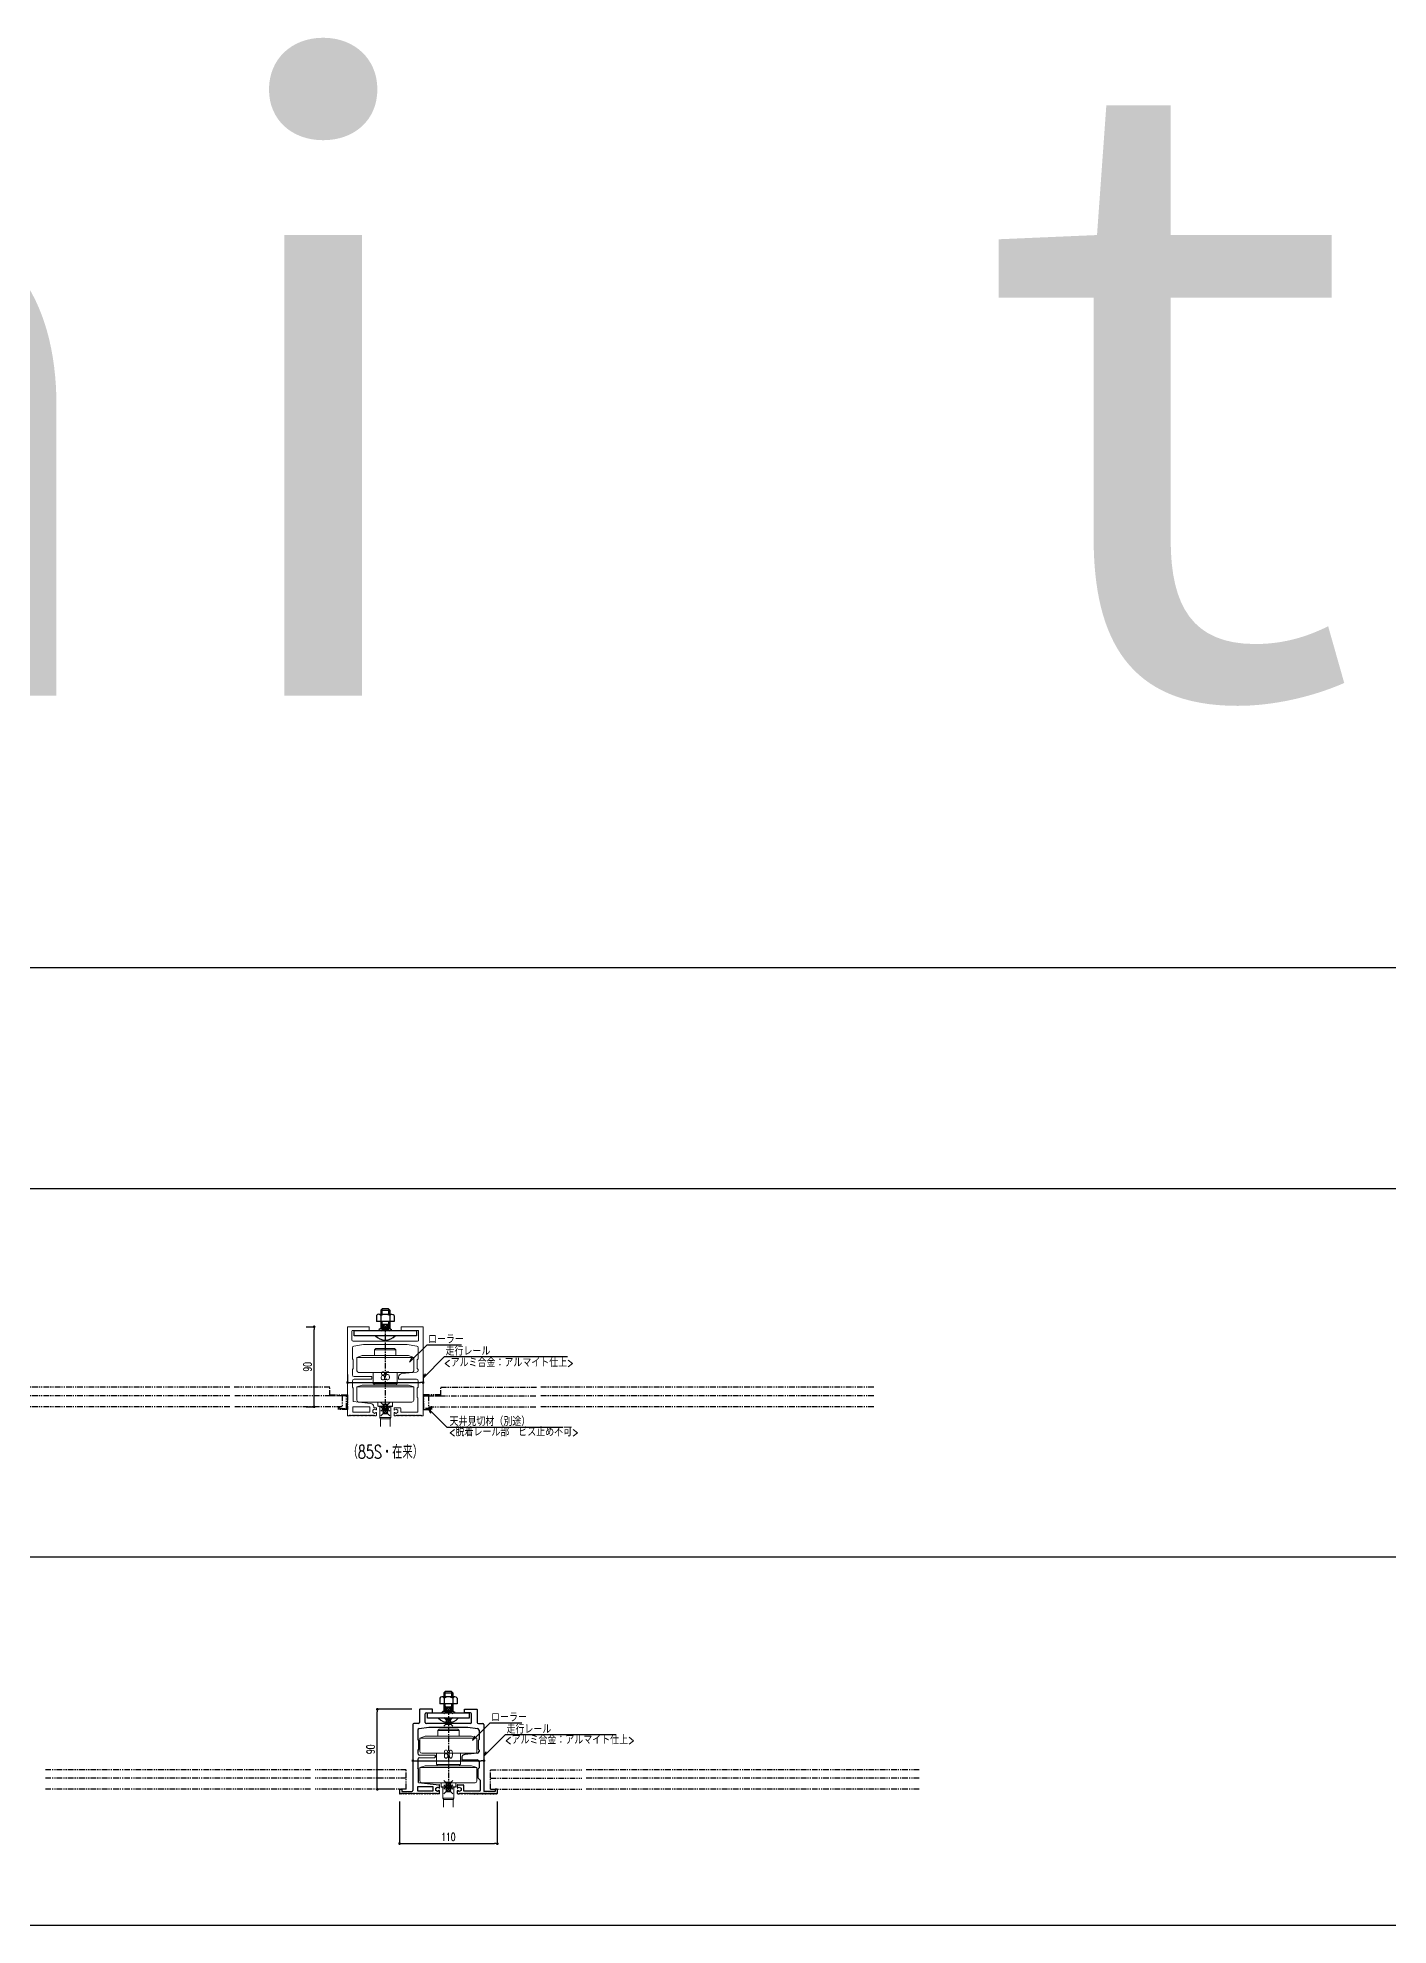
# Model space of a CAD drawing. Extents: x -275225 to 47266, y -41063 to 95295.
# Drawn here: x -214363 to -212843, y -11932 to -9809 of the extents above; entities that cross this region are included whole.
import ezdxf
from ezdxf.enums import TextEntityAlignment as Align

# ---------------------------------------------------------------- set-up
doc = ezdxf.new("R2010")
doc.units = 0
doc.header["$LTSCALE"] = 0.2
doc.header["$PDMODE"] = 99
doc.header["$PDSIZE"] = 5
doc.linetypes.add('CENTER', pattern=[50.8, 31.75, -6.35, 6.35, -6.35])
doc.linetypes.add('PHANTOM', pattern=[63.5, 31.75, -6.35, 6.35, -6.35, 6.35, -6.35])
for name, color, linetype in [('_P18_製品寸法', 9, 'Continuous'), ('_別途', 6, 'PHANTOM'), ('_図面枠', 7, 'Continuous'), ('_基準', 1, 'CENTER'), ('_文字', 3, 'Continuous'), ('_製品', 4, 'Continuous'), ('_製品寸法', 9, 'Continuous')]:
    doc.layers.add(name, color=color, linetype=linetype)
doc.layers.add('_ポイント', color=1, linetype='Continuous', plot=False)
doc.styles.add('OKAMURA', font='SIMPLEX.shx', dxfattribs={"width": 0.7, "bigfont": 'BIGFONT.shx'})
doc.styles.add('OKAMURA-G', font='MS Gothic.ttf')
doc.dimstyles.new('OKAMURA-003', dxfattribs={"dimscale": 3, "dimtxt": 3, "dimasz": 1, "dimexe": 0, "dimexo": 3, "dimgap": 1, "dimtad": 1, "dimdec": 3, "dimdsep": 46, "dimtxsty": 'OKAMURA', "dimblk1": 'DOT', "dimblk2": 'DOT', "dimsah": 1, "dimcen": 0, "dimclrd": 9, "dimclre": 9, "dimclrt": 3, "dimadec": 0, "dimazin": 0, "dimtfac": 1, "dimtdec": 3, "dimtix": 1, "dimtmove": 2, "dimatfit": 3, "dimldrblk": 'NONE', "dimfxl": 0, "dimtolj": 1, "dimarcsym": 0})

# ---------------------------------------------------------------- blocks, each defined once
blk = doc.blocks.new('_DOT')
at = {"color": 0, "linetype": 'ByBlock'}
blk.add_line((-0.5, 0), (-1, 0), dxfattribs=at)
at = {"color": 0, "linetype": 'ByBlock', "const_width": 0.5}
blk.add_lwpolyline([(-0.25, 0, 1), (0.25, 0, 1)], format="xyb", close=True, dxfattribs=at)
blk = doc.blocks.new('*D1019')
at = {"layer": '_製品寸法', "color": 9, "lineweight": -2, "transparency": 16777216}
for p, q in [((-42.5, 36.2), (-42.5, 27.2)), ((-39.5, 27.2), (39.5, 27.2)), ((42.5, 36.2), (42.5, 27.2))]:
    blk.add_line(p, q, dxfattribs=at)
at = {"layer": 'Defpoints', "color": 0, "transparency": 16777216}
for p in [(-42.5, 27.2), (42.5, 27.2), (42.5, 27.2)]:
    blk.add_point(p, dxfattribs=at)
at = {"layer": '_製品寸法', "color": 9, "lineweight": -2, "transparency": 16777216, "xscale": 3, "yscale": 3, "zscale": 3, "rotation": 180}
blk.add_blockref('_DOT', (-42.5, 27.2), dxfattribs=at)
at = {"layer": '_製品寸法', "color": 9, "lineweight": -2, "transparency": 16777216, "xscale": 3, "yscale": 3, "zscale": 3}
blk.add_blockref('_DOT', (42.5, 27.2), dxfattribs=at)
at = {"layer": '_製品寸法', "color": 3, "transparency": 16777216, "insert": (0, 34.7), "char_height": 9, "attachment_point": 5, "style": 'OKAMURA'}
blk.add_mtext('\\A1;85', dxfattribs=at)
blk = doc.blocks.new('_None')
blk = doc.blocks.new('A$C3DEF2106')
at = {"layer": '_ポイント'}
for p in [(42.5, 100), (42.5, 10)]:
    blk.add_point(p, dxfattribs=at)
at = {"layer": '_製品', "lineweight": 15}
for p, q in [((0, 99.8), (0, 0.2)), ((24.5, 100), (0.2, 100)), ((5, 85.2), (5, 94.8)), ((6.2, 96), (24.5, 96)), ((24.5, 96), (24.5, 100)), ((60.5, 100), (84.8, 100)), ((60.5, 96), (60.5, 100)), ((78.8, 96), (60.5, 96)), ((80, 85.2), (80, 94.8)), ((85, 99.8), (85, 0.2)), ((5.5, 76.4), (5.5, 64)), ((5.5, 64), (6.5, 63)), ((42.2, 84), (6.2, 84)), ((7.2, 78.3), (18, 80)), ((18, 80), (67, 80)), ((42.5, 83.7), (42.2, 84)), ((42.8, 84), (42.5, 83.7)), ((78.8, 84), (42.8, 84)), ((67, 80), (77.8, 78.3)), ((79.5, 64), (78.5, 63)), ((79.5, 76.4), (79.5, 64)), ((6.5, 53), (5.5, 52)), ((5.5, 52), (5.5, 46)), ((6.5, 63), (6.5, 53)), ((27, 44), (7.5, 44)), ((27.5, 41.5), (27.5, 43.5)), ((57.5, 43.3), (57.5, 41.5)), ((77.7, 49), (61.1, 47.3)), ((78.5, 63), (78.5, 53)), ((78.5, 53), (79.5, 52)), ((79.5, 52), (79.5, 51)), ((5.5, 32), (5.5, 39)), ((6.5, 31), (5.5, 32)), ((6.5, 15.9), (6.5, 31)), ((7.5, 41), (27, 41)), ((58, 41), (77.5, 41)), ((78.5, 31), (79.5, 32)), ((78.5, 20.5), (78.5, 31)), ((79.5, 39), (79.5, 32)), ((0.2, 0), (1.5, 0)), ((2, 0.5), (1.7, 0.1)), ((2.3, 0.1), (2, 0.5)), ((3, 0.5), (2.7, 0.1)), ((3.3, 0.1), (3, 0.5)), ((4, 0.5), (3.7, 0.1)), ((4.3, 0.1), (4, 0.5)), ((5, 0.5), (4.7, 0.1)), ((5.3, 0.1), (5, 0.5)), ((6, 0.5), (5.7, 0.1)), ((6, 10), (25, 10)), ((6, 4), (6, 10)), ((6, 4), (25, 4)), ((6.3, 0.1), (6, 0.5)), ((6.5, 15.9), (25.9, 13.9)), ((7, 0.5), (6.7, 0.1)), ((7.3, 0.1), (7, 0.5)), ((8, 0.5), (7.7, 0.1)), ((8.3, 0.1), (8, 0.5)), ((9, 0.5), (8.7, 0.1)), ((9.3, 0.1), (9, 0.5)), ((10, 0.5), (9.7, 0.1)), ((10.3, 0.1), (10, 0.5)), ((11, 0.5), (10.7, 0.1)), ((11.3, 0.1), (11, 0.5)), ((12, 0.5), (11.7, 0.1)), ((12.3, 0.1), (12, 0.5)), ((13, 0.5), (12.7, 0.1)), ((13.3, 0.1), (13, 0.5)), ((14, 0.5), (13.7, 0.1)), ((14.3, 0.1), (14, 0.5)), ((15, 0.5), (14.7, 0.1)), ((15.3, 0.1), (15, 0.5)), ((16, 0.5), (15.7, 0.1)), ((16.3, 0.1), (16, 0.5)), ((17, 0.5), (16.7, 0.1)), ((17.3, 0.1), (17, 0.5)), ((18, 0.5), (17.7, 0.1)), ((18.3, 0.1), (18, 0.5)), ((19, 0.5), (18.7, 0.1)), ((19.3, 0.1), (19, 0.5)), ((20, 0.5), (19.7, 0.1)), ((20.3, 0.1), (20, 0.5)), ((21, 0.5), (20.7, 0.1)), ((21.3, 0.1), (21, 0.5)), ((22, 0.5), (21.7, 0.1)), ((22.3, 0.1), (22, 0.5)), ((23, 0.5), (22.7, 0.1)), ((23.3, 0.1), (23, 0.5)), ((24, 0.5), (23.7, 0.1)), ((24.3, 0.1), (24, 0.5)), ((25, 0.5), (24.7, 0.1)), ((25, 4), (25, 10)), ((25.3, 0.1), (25, 0.5)), ((26, 0.5), (25.7, 0.1)), ((26.3, 0.1), (26, 0.5)), ((27, 0.5), (26.7, 0.1)), ((27.3, 0.1), (27, 0.5)), ((28, 0.5), (27.7, 0.1)), ((28.3, 0.1), (28, 0.5)), ((28.3, 6.2), (30.4, 7.4)), ((28.3, 3.8), (28.3, 6.2)), ((30.4, 2.6), (28.3, 3.8)), ((29, 0.5), (28.7, 0.1)), ((29.3, 0.1), (29, 0.5)), ((29.5, 9.5), (29.5, 9.9)), ((30, 0.5), (29.7, 0.1)), ((32, 9), (30, 9)), ((30.3, 0.1), (30, 0.5)), ((30.4, 7.4), (32, 6.5)), ((32, 3.5), (30.4, 2.6)), ((32, 0), (30.5, 0)), ((32.5, 6.7), (32.5, 8.5)), ((32.5, 0.5), (32.5, 3.3)), ((52.5, 8.5), (52.5, 6.7)), ((52.5, 3.3), (52.5, 0.5)), ((52.9, 6.5), (54.6, 7.4)), ((54.6, 2.6), (52.9, 3.5)), ((53, 9), (59, 9)), ((53, 0), (54.5, 0)), ((54.6, 7.4), (56.7, 6.2)), ((56.7, 3.8), (54.6, 2.6)), ((54.7, 0.1), (55, 0.5)), ((55, 0.5), (55.3, 0.1)), ((55.7, 0.1), (56, 0.5)), ((56, 0.5), (56.3, 0.1)), ((56.7, 6.2), (56.7, 3.8)), ((56.7, 0.1), (57, 0.5)), ((57, 0.5), (57.3, 0.1)), ((57.7, 0.1), (58, 0.5)), ((58, 0.5), (58.3, 0.1)), ((58.7, 0.1), (59, 0.5)), ((59, 0.5), (59.3, 0.1)), ((59.7, 0.1), (60, 0.5)), ((60, 4), (60, 8)), ((79, 4), (60, 4)), ((60, 0.5), (60.3, 0.1)), ((60.7, 0.1), (61, 0.5)), ((61, 0.5), (61.3, 0.1)), ((61.7, 0.1), (62, 0.5)), ((62, 0.5), (62.3, 0.1)), ((62.7, 0.1), (63, 0.5)), ((63, 0.5), (63.3, 0.1)), ((63.7, 0.1), (64, 0.5)), ((64, 0.5), (64.3, 0.1)), ((64.7, 0.1), (65, 0.5)), ((65, 0.5), (65.3, 0.1)), ((65.7, 0.1), (66, 0.5)), ((66, 0.5), (66.3, 0.1)), ((66.7, 0.1), (67, 0.5)), ((67, 0.5), (67.3, 0.1)), ((67.7, 0.1), (68, 0.5)), ((68, 0.5), (68.3, 0.1)), ((68.7, 0.1), (69, 0.5)), ((69, 0.5), (69.3, 0.1)), ((69.7, 0.1), (70, 0.5)), ((70, 0.5), (70.3, 0.1)), ((70.7, 0.1), (71, 0.5)), ((71, 0.5), (71.3, 0.1)), ((71.7, 0.1), (72, 0.5)), ((72, 0.5), (72.3, 0.1)), ((72.7, 0.1), (73, 0.5)), ((73, 0.5), (73.3, 0.1)), ((73.7, 0.1), (74, 0.5)), ((74, 0.5), (74.3, 0.1)), ((74.7, 0.1), (75, 0.5)), ((75, 0.5), (75.3, 0.1)), ((75.7, 0.1), (76, 0.5)), ((76, 0.5), (76.3, 0.1)), ((76.7, 0.1), (77, 0.5)), ((77, 0.5), (77.3, 0.1)), ((77.7, 0.1), (78, 0.5)), ((78, 0.5), (78.3, 0.1)), ((79, 20), (78.5, 20.5)), ((78.7, 0.1), (79, 0.5)), ((79, 4), (79, 20)), ((79, 0.5), (79.3, 0.1)), ((79.7, 0.1), (80, 0.5)), ((80, 0.5), (80.3, 0.1)), ((80.7, 0.1), (81, 0.5)), ((81, 0.5), (81.3, 0.1)), ((81.7, 0.1), (82, 0.5)), ((82, 0.5), (82.3, 0.1)), ((82.7, 0.1), (83, 0.5)), ((83, 0.5), (83.3, 0.1)), ((84.8, 0), (83.5, 0))]:
    blk.add_line(p, q, dxfattribs=at)
for centre, radius, start, end in [((0.2, 99.8), 0.2, 90, 180), ((6.2, 94.8), 1.2, 90, 180), ((6.2, 85.2), 1.2, 180, 270), ((78.8, 94.8), 1.2, 0, 90), ((78.8, 85.2), 1.2, 270, 0), ((84.8, 99.8), 0.2, 0, 90), ((7.5, 76.4), 2, 98.8, 180), ((77.5, 76.4), 2, 0, 81.2), ((7.5, 46), 2, 180, 270), ((27, 43.5), 0.5, 0, 90), ((61.5, 43.3), 4, 96, 180), ((77.5, 51), 2, 276, 0), ((7.5, 39), 2, 90, 180), ((27, 41.5), 0.5, 270, 0), ((58, 41.5), 0.5, 180, 270), ((77.5, 39), 2, 0, 90), ((0.2, 0.2), 0.2, 180, 270), ((1.5, 0.2), 0.2, 270, 321.0233), ((2.5, 0.2), 0.2, 218.9767, 321.0233), ((3.5, 0.2), 0.2, 218.9767, 321.0233), ((4.5, 0.2), 0.2, 218.9767, 321.0233), ((5.5, 0.2), 0.2, 218.9767, 321.0233), ((6.5, 0.2), 0.2, 218.9767, 321.0233), ((7.5, 0.2), 0.2, 218.9767, 321.0233), ((8.5, 0.2), 0.2, 218.9767, 321.0233), ((9.5, 0.2), 0.2, 218.9767, 321.0233), ((10.5, 0.2), 0.2, 218.9767, 321.0233), ((11.5, 0.2), 0.2, 218.9767, 321.0233), ((12.5, 0.2), 0.2, 218.9767, 321.0233), ((13.5, 0.2), 0.2, 218.9767, 321.0233), ((14.5, 0.2), 0.2, 218.9767, 321.0233), ((15.5, 0.2), 0.2, 218.9767, 321.0233), ((16.5, 0.2), 0.2, 218.9767, 321.0233), ((17.5, 0.2), 0.2, 218.9767, 321.0233), ((18.5, 0.2), 0.2, 218.9767, 321.0233), ((19.5, 0.2), 0.2, 218.9767, 321.0233), ((20.5, 0.2), 0.2, 218.9767, 321.0233), ((21.5, 0.2), 0.2, 218.9767, 321.0233), ((22.5, 0.2), 0.2, 218.9767, 321.0233), ((22.5, 0.2), 0.2, 218.9767, 270), ((23.5, 0.2), 0.2, 218.9767, 321.0233), ((24.5, 0.2), 0.2, 218.9767, 321.0233), ((25.5, 0.2), 0.2, 218.9767, 321.0233), ((25.5, 0.2), 0.2, 218.9767, 270), ((25.5, 9.9), 4, 0, 84), ((26.5, 0.2), 0.2, 218.9767, 321.0233), ((27.5, 0.2), 0.2, 218.9767, 321.0233), ((28.5, 0.2), 0.2, 218.9767, 321.0233), ((29.5, 0.2), 0.2, 218.9767, 270), ((29.5, 0.2), 0.2, 218.9767, 321.0233), ((30, 9.5), 0.5, 180, 270), ((30.5, 0.2), 0.2, 218.9767, 270), ((32, 8.5), 0.5, 0, 90), ((32.2, 6.7), 0.3, 240, 0), ((32.2, 3.3), 0.3, 0, 120), ((32, 0.5), 0.5, 270, 360), ((53, 8.5), 0.5, 90, 180), ((52.8, 6.7), 0.3, 180, 300), ((52.8, 3.3), 0.3, 60, 180), ((53, 0.5), 0.5, 180, 270), ((54.5, 0.2), 0.2, 270, 321.0233), ((55.5, 0.2), 0.2, 218.9767, 321.0233), ((55.5, 0.2), 0.2, 270, 321.0233), ((56.5, 0.2), 0.2, 218.9767, 321.0233), ((57.5, 0.2), 0.2, 218.9767, 321.0233), ((58.5, 0.2), 0.2, 218.9767, 321.0233), ((59, 8), 1, 0, 90), ((59.5, 0.2), 0.2, 218.9767, 321.0233), ((59.5, 0.2), 0.2, 270, 321.0233), ((60.5, 0.2), 0.2, 218.9767, 321.0233), ((61.5, 0.2), 0.2, 218.9767, 321.0233), ((62.5, 0.2), 0.2, 218.9767, 321.0233), ((62.5, 0.2), 0.2, 270, 321.0233), ((63.5, 0.2), 0.2, 218.9767, 321.0233), ((64.5, 0.2), 0.2, 218.9767, 321.0233), ((65.5, 0.2), 0.2, 218.9767, 321.0233), ((66.5, 0.2), 0.2, 218.9767, 321.0233), ((67.5, 0.2), 0.2, 218.9767, 321.0233), ((68.5, 0.2), 0.2, 218.9767, 321.0233), ((69.5, 0.2), 0.2, 218.9767, 321.0233), ((70.5, 0.2), 0.2, 218.9767, 321.0233), ((71.5, 0.2), 0.2, 218.9767, 321.0233), ((72.5, 0.2), 0.2, 218.9767, 321.0233), ((73.5, 0.2), 0.2, 218.9767, 321.0233), ((74.5, 0.2), 0.2, 218.9767, 321.0233), ((75.5, 0.2), 0.2, 218.9767, 321.0233), ((76.5, 0.2), 0.2, 218.9767, 321.0233), ((77.5, 0.2), 0.2, 218.9767, 321.0233), ((78.5, 0.2), 0.2, 218.9767, 321.0233), ((79.5, 0.2), 0.2, 218.9767, 321.0233), ((80.5, 0.2), 0.2, 218.9767, 321.0233), ((81.5, 0.2), 0.2, 218.9767, 321.0233), ((82.5, 0.2), 0.2, 218.9767, 321.0233), ((83.5, 0.2), 0.2, 218.9767, 270), ((84.8, 0.2), 0.2, 270, 0)]:
    blk.add_arc(centre, radius, start, end, dxfattribs=at)
blk = doc.blocks.new('A$C0E76746D')
at = {"layer": '_ポイント'}
blk.add_point((32, 18.6), dxfattribs=at)
at = {"layer": '_製品', "lineweight": 15}
for p, q in [((6, 76.2), (0, 74.2)), ((0, 59.2), (0, 74.2)), ((32, 74.2), (0, 74.2)), ((32, 76.2), (6, 76.2)), ((21.5, 84.2), (20, 82.7)), ((20, 76.2), (20, 82.7)), ((44, 82.7), (20, 82.7)), ((42.5, 84.2), (21.5, 84.2)), ((32, 76.2), (58, 76.2)), ((32, 74.2), (64, 74.2)), ((42.5, 84.2), (44, 82.7)), ((44, 76.2), (44, 82.7)), ((58, 76.2), (64, 74.2)), ((64, 59.2), (64, 74.2)), ((6, 43), (0, 41)), ((2, 57.2), (32, 57.2)), ((32, 43), (6, 43)), ((18.5, 57.2), (18.5, 44.5)), ((45.5, 44.5), (18.5, 44.5)), ((19.5, 44.5), (32, 44.5)), ((19.5, 44.5), (19.5, 43)), ((62, 57.2), (32, 57.2)), ((44.5, 44.5), (32, 44.5)), ((32, 43), (58, 43)), ((44.5, 44.5), (44.5, 43)), ((45.5, 57.2), (45.5, 44.5)), ((58, 43), (64, 41)), ((0, 26), (0, 41)), ((32, 41), (0, 41)), ((2, 24), (32, 24)), ((23.7, 24), (23.7, 19.4)), ((32, 41), (64, 41)), ((62, 24), (32, 24)), ((40.2, 24), (40.2, 19.4)), ((64, 26), (64, 41)), ((24.2, 18.9), (23.7, 19.4)), ((40.2, 19.4), (23.7, 19.4)), ((24.2, 18.9), (32, 18.9)), ((25.7, 7), (25.7, 18.9)), ((25.8, 6.7), (38.2, 6.7)), ((25.9, 6.5), (26.4, 5.5)), ((26.5, -3.5), (26.5, 5.2)), ((26.5, 5.2), (37.5, 5.2)), ((39.7, 18.9), (32, 18.9)), ((37.5, -3.5), (37.5, 5.2)), ((38.1, 6.5), (37.6, 5.5)), ((38.2, 7), (38.2, 18.9)), ((39.7, 18.9), (40.2, 19.4))]:
    blk.add_line(p, q, dxfattribs=at)
for centre, radius, start, end in [((2, 59.2), 2, 180, 270), ((62, 59.2), 2, 270, 0), ((2, 26), 2, 180, 270), ((62, 26), 2, 270, 0), ((26.7, 7), 1, 180, 206.5651), ((25.5, 5), 1, 0, 26.5651), ((38.5, 5), 1, 153.4349, 180), ((37.2, 7), 1, 333.4349, 0)]:
    blk.add_arc(centre, radius, start, end, dxfattribs=at)
blk = doc.blocks.new('*D1020')
at = {"layer": '_製品寸法', "color": 9, "lineweight": -2, "transparency": 16777216}
for p, q in [((-89, 90), (-80, 90)), ((-80, 3), (-80, 87)), ((-89, 0), (-80, 0))]:
    blk.add_line(p, q, dxfattribs=at)
at = {"layer": 'Defpoints', "color": 0, "transparency": 16777216}
for p in [(-80, 90), (-80, 90), (-80, 0)]:
    blk.add_point(p, dxfattribs=at)
at = {"layer": '_製品寸法', "color": 9, "lineweight": -2, "transparency": 16777216, "xscale": 3, "yscale": 3, "zscale": 3}
for p, rotation in [((-80, 90), 90), ((-80, 0), 270)]:
    blk.add_blockref('_DOT', p, dxfattribs=dict(at, rotation=rotation))
at = {"layer": '_製品寸法', "color": 3, "transparency": 16777216, "insert": (-87.5, 45), "char_height": 9, "attachment_point": 5, "rotation": 90, "style": 'OKAMURA'}
blk.add_mtext('\\A1;90', dxfattribs=at)
blk = doc.blocks.new('*D848')
at = {"layer": '_製品寸法', "color": 9, "lineweight": -2, "transparency": 16777216}
for p, q in [((-55, -13.8), (-55, -61.1)), ((55, -13.8), (55, -61.1)), ((-52, -61.1), (52, -61.1))]:
    blk.add_line(p, q, dxfattribs=at)
at = {"layer": 'Defpoints', "color": 0, "transparency": 16777216}
for p in [(-55, -4.8), (55, -4.8), (55, -61.1)]:
    blk.add_point(p, dxfattribs=at)
at = {"layer": '_製品寸法', "color": 9, "lineweight": -2, "transparency": 16777216, "xscale": 3, "yscale": 3, "zscale": 3, "rotation": 180}
blk.add_blockref('_DOT', (-55, -61.1), dxfattribs=at)
at = {"layer": '_製品寸法', "color": 9, "lineweight": -2, "transparency": 16777216, "xscale": 3, "yscale": 3, "zscale": 3}
blk.add_blockref('_DOT', (55, -61.1), dxfattribs=at)
at = {"layer": '_製品寸法', "color": 3, "transparency": 16777216, "insert": (0, -53.6), "char_height": 9, "attachment_point": 5, "style": 'OKAMURA'}
blk.add_mtext('\\A1;110', dxfattribs=at)
blk = doc.blocks.new('A$C2AF96B4A')
at = {"layer": '_ポイント'}
for p in [(0, 85), (0, 0)]:
    blk.add_point(p, dxfattribs=at)
at = {"layer": '_製品'}
for p, q in [((-18, 85), (-32.3, 85)), ((-18, 81), (-18, 85)), ((18, 85), (32.3, 85)), ((18, 81), (18, 85)), ((-40, 67.8), (-40, -6.5)), ((-33.7, 69), (-38.8, 69)), ((-32.8, 63.3), (-22, 65)), ((-32.5, 84.8), (-32.5, 70.2)), ((-26, 70.2), (-26, 79.8)), ((-24.8, 81), (-18, 81)), ((-0.3, 69), (-24.8, 69)), ((-22, 65), (22, 65)), ((0, 68.7), (-0.3, 69)), ((0.3, 69), (0, 68.7)), ((24.8, 69), (0.3, 69)), ((24.8, 81), (18, 81)), ((22, 65), (32.8, 63.3)), ((26, 70.2), (26, 79.8)), ((32.5, 84.8), (32.5, 70.2)), ((33.7, 69), (38.8, 69)), ((40, 67.8), (40, -7.5)), ((-34.5, 61.4), (-34.5, 51)), ((-34.5, 51), (-33.5, 50)), ((-33.5, 50), (-33.5, 40)), ((34.5, 51), (33.5, 50)), ((33.5, 50), (33.5, 40)), ((34.5, 61.4), (34.5, 51)), ((-33.5, 40), (-34.5, 39)), ((-34.5, 39), (-34.5, 35.5)), ((-34.5, 28.5), (-34.5, 19)), ((-15, 33), (-15, 31)), ((15, 30.2), (15, 28.5)), ((15.5, 28), (32.5, 28)), ((32.7, 35.7), (18.6, 34.2)), ((33.5, 40), (34.5, 39)), ((34.5, 39), (34.5, 37.7)), ((34.5, 26), (34.5, 19)), ((-33.5, 18), (-34.5, 19)), ((-33.5, 2.7), (-33.5, 18)), ((-33.5, 2.7), (-10.4, 0.2)), ((33.5, 18), (34.5, 19)), ((33.5, 7.5), (33.5, 18)), ((36, 5), (33.5, 7.5)), ((36, -6), (36, 5)), ((-55, -5.2), (-55, -9.8)), ((-54.8, -5), (-52.7, -5)), ((-54.8, -10), (-54, -10)), ((-53.8, -9.9), (-53.5, -9.5)), ((-53.5, -9.5), (-53.2, -9.9)), ((-52.8, -9.9), (-52.5, -9.5)), ((-52.5, -5.2), (-52.5, -7.5)), ((-52.5, -7.5), (-41, -7.5)), ((-52.5, -9.5), (-52.2, -9.9)), ((-51.8, -9.9), (-51.5, -9.5)), ((-51.5, -9.5), (-51.2, -9.9)), ((-50.8, -9.9), (-50.5, -9.5)), ((-50.5, -9.5), (-50.2, -9.9)), ((-49.8, -9.9), (-49.5, -9.5)), ((-49.5, -9.5), (-49.2, -9.9)), ((-48.8, -9.9), (-48.5, -9.5)), ((-48.5, -9.5), (-48.2, -9.9)), ((-47.8, -9.9), (-47.5, -9.5)), ((-47.5, -9.5), (-47.2, -9.9)), ((-46.8, -9.9), (-46.5, -9.5)), ((-46.5, -9.5), (-46.2, -9.9)), ((-45.8, -9.9), (-45.5, -9.5)), ((-45.5, -9.5), (-45.2, -9.9)), ((-44.8, -9.9), (-44.5, -9.5)), ((-44.5, -9.5), (-44.2, -9.9)), ((-43.8, -9.9), (-43.5, -9.5)), ((-43.5, -9.5), (-43.2, -9.9)), ((-42.8, -9.9), (-42.5, -9.5)), ((-42.5, -9.5), (-42.2, -9.9)), ((-41.8, -9.9), (-41.5, -9.5)), ((-41.5, -9.5), (-41.2, -9.9)), ((-40.8, -9.9), (-40.5, -9.5)), ((-40.5, -9.5), (-40.2, -9.9)), ((-39.8, -9.9), (-39.5, -9.5)), ((-39.5, -9.5), (-39.2, -9.9)), ((-38.8, -9.9), (-38.5, -9.5)), ((-38.2, -9.9), (-38.5, -9.5)), ((-37.5, -9.5), (-37.8, -9.9)), ((-37.2, -9.9), (-37.5, -9.5)), ((-36.5, -9.5), (-36.8, -9.9)), ((-36.2, -9.9), (-36.5, -9.5)), ((-35.5, -9.5), (-35.8, -9.9)), ((-35.2, -9.9), (-35.5, -9.5)), ((-34.5, -9.5), (-34.8, -9.9)), ((-34.5, -2), (-17.5, -2)), ((-34.5, -7), (-34.5, -2)), ((-17.5, -7), (-34.5, -7)), ((-34.2, -9.9), (-34.5, -9.5)), ((-33.5, -9.5), (-33.8, -9.9)), ((-33.2, -9.9), (-33.5, -9.5)), ((-32.5, -9.5), (-32.8, -9.9)), ((-32.2, -9.9), (-32.5, -9.5)), ((-31.5, -9.5), (-31.8, -9.9)), ((-31.2, -9.9), (-31.5, -9.5)), ((-30.5, -9.5), (-30.8, -9.9)), ((-30.2, -9.9), (-30.5, -9.5)), ((-29.5, -9.5), (-29.8, -9.9)), ((-29.2, -9.9), (-29.5, -9.5)), ((-28.5, -9.5), (-28.8, -9.9)), ((-28.2, -9.9), (-28.5, -9.5)), ((-27.5, -9.5), (-27.8, -9.9)), ((-27.2, -9.9), (-27.5, -9.5)), ((-26.5, -9.5), (-26.8, -9.9)), ((-26.2, -9.9), (-26.5, -9.5)), ((-25.5, -9.5), (-25.8, -9.9)), ((-25.2, -9.9), (-25.5, -9.5)), ((-24.5, -9.5), (-24.8, -9.9)), ((-24.2, -9.9), (-24.5, -9.5)), ((-23.5, -9.5), (-23.8, -9.9)), ((-23.2, -9.9), (-23.5, -9.5)), ((-22.5, -9.5), (-22.8, -9.9)), ((-22.2, -9.9), (-22.5, -9.5)), ((-21.5, -9.5), (-21.8, -9.9)), ((-21.2, -9.9), (-21.5, -9.5)), ((-20.5, -9.5), (-20.8, -9.9)), ((-20.2, -9.9), (-20.5, -9.5)), ((-19.5, -9.5), (-19.8, -9.9)), ((-19.2, -9.9), (-19.5, -9.5)), ((-18.5, -9.5), (-18.8, -9.9)), ((-18.2, -9.9), (-18.5, -9.5)), ((-17.5, -9.5), (-17.8, -9.9)), ((-17.5, -2), (-17.5, -7)), ((-17.2, -9.9), (-17.5, -9.5)), ((-16.5, -9.5), (-16.8, -9.9)), ((-16.2, -9.9), (-16.5, -9.5)), ((-15.5, -9.5), (-15.8, -9.9)), ((-15.2, -9.9), (-15.5, -9.5)), ((-14.5, -9.5), (-14.8, -9.9)), ((-14.2, -9.9), (-14.5, -9.5)), ((-14.2, -3.8), (-12.1, -2.6)), ((-14.2, -6.2), (-14.2, -3.8)), ((-12.1, -7.4), (-14.2, -6.2)), ((-13.5, -9.5), (-13.8, -9.9)), ((-13.2, -9.9), (-13.5, -9.5)), ((-12.5, -9.5), (-12.8, -9.9)), ((-12.2, -9.9), (-12.5, -9.5)), ((-12.1, -2.6), (-10.4, -3.5)), ((-10.4, -6.5), (-12.1, -7.4)), ((-10.5, -10), (-12, -10)), ((-10, -3.3), (-10, -0.3)), ((-10, -9.5), (-10, -6.7)), ((10, -0.5), (10, -3.3)), ((10, -6.7), (10, -9.5)), ((10.4, -3.5), (12.1, -2.6)), ((10.5, 0), (16.5, 0)), ((12.1, -7.4), (10.4, -6.5)), ((10.5, -10), (12, -10)), ((12.1, -2.6), (14.2, -3.8)), ((14.2, -6.2), (12.1, -7.4)), ((12.2, -9.9), (12.5, -9.5)), ((12.5, -9.5), (12.8, -9.9)), ((13.2, -9.9), (13.5, -9.5)), ((13.5, -9.5), (13.8, -9.9)), ((14.2, -3.8), (14.2, -6.2)), ((14.2, -9.9), (14.5, -9.5)), ((14.5, -9.5), (14.8, -9.9)), ((15.2, -9.9), (15.5, -9.5)), ((15.5, -9.5), (15.8, -9.9)), ((16.2, -9.9), (16.5, -9.5)), ((16.5, -9.5), (16.8, -9.9)), ((17.2, -9.9), (17.5, -9.5)), ((17.5, -7), (17.5, -1)), ((35, -7), (17.5, -7)), ((17.5, -9.5), (17.8, -9.9)), ((18.2, -9.9), (18.5, -9.5)), ((18.5, -9.5), (18.8, -9.9)), ((19.2, -9.9), (19.5, -9.5)), ((19.5, -9.5), (19.8, -9.9)), ((20.2, -9.9), (20.5, -9.5)), ((20.5, -9.5), (20.8, -9.9)), ((21.2, -9.9), (21.5, -9.5)), ((21.5, -9.5), (21.8, -9.9)), ((22.2, -9.9), (22.5, -9.5)), ((22.5, -9.5), (22.8, -9.9)), ((23.2, -9.9), (23.5, -9.5)), ((23.5, -9.5), (23.8, -9.9)), ((24.2, -9.9), (24.5, -9.5)), ((24.5, -9.5), (24.8, -9.9)), ((25.2, -9.9), (25.5, -9.5)), ((25.5, -9.5), (25.8, -9.9)), ((26.2, -9.9), (26.5, -9.5)), ((26.5, -9.5), (26.8, -9.9)), ((27.2, -9.9), (27.5, -9.5)), ((27.5, -9.5), (27.8, -9.9)), ((28.2, -9.9), (28.5, -9.5)), ((28.5, -9.5), (28.8, -9.9)), ((29.2, -9.9), (29.5, -9.5)), ((29.5, -9.5), (29.8, -9.9)), ((30.2, -9.9), (30.5, -9.5)), ((30.5, -9.5), (30.8, -9.9)), ((31.2, -9.9), (31.5, -9.5)), ((31.5, -9.5), (31.8, -9.9)), ((32.2, -9.9), (32.5, -9.5)), ((32.5, -9.5), (32.8, -9.9)), ((33.2, -9.9), (33.5, -9.5)), ((33.5, -9.5), (33.8, -9.9)), ((34.2, -9.9), (34.5, -9.5)), ((34.5, -9.5), (34.8, -9.9)), ((35.2, -9.9), (35.5, -9.5)), ((35.5, -9.5), (35.8, -9.9)), ((36.2, -9.9), (36.5, -9.5)), ((36.5, -9.5), (36.8, -9.9)), ((37.2, -9.9), (37.5, -9.5)), ((37.5, -9.5), (37.8, -9.9)), ((38.2, -9.9), (38.5, -9.5)), ((38.8, -9.9), (38.5, -9.5)), ((39.5, -9.5), (39.2, -9.9)), ((39.8, -9.9), (39.5, -9.5)), ((52.5, -7.5), (40, -7.5)), ((40.5, -9.5), (40.2, -9.9)), ((40.8, -9.9), (40.5, -9.5)), ((41.5, -9.5), (41.2, -9.9)), ((41.8, -9.9), (41.5, -9.5)), ((42.5, -9.5), (42.2, -9.9)), ((42.8, -9.9), (42.5, -9.5)), ((43.5, -9.5), (43.2, -9.9)), ((43.8, -9.9), (43.5, -9.5)), ((44.5, -9.5), (44.2, -9.9)), ((44.8, -9.9), (44.5, -9.5)), ((45.5, -9.5), (45.2, -9.9)), ((45.8, -9.9), (45.5, -9.5)), ((46.5, -9.5), (46.2, -9.9)), ((46.8, -9.9), (46.5, -9.5)), ((47.5, -9.5), (47.2, -9.9)), ((47.8, -9.9), (47.5, -9.5)), ((48.5, -9.5), (48.2, -9.9)), ((48.8, -9.9), (48.5, -9.5)), ((49.5, -9.5), (49.2, -9.9)), ((49.8, -9.9), (49.5, -9.5)), ((50.5, -9.5), (50.2, -9.9)), ((50.8, -9.9), (50.5, -9.5)), ((51.5, -9.5), (51.2, -9.9)), ((51.8, -9.9), (51.5, -9.5)), ((52.5, -9.5), (52.2, -9.9)), ((52.5, -5.2), (52.5, -7.5)), ((52.8, -9.9), (52.5, -9.5)), ((54.8, -5), (52.7, -5)), ((53.5, -9.5), (53.2, -9.9)), ((53.8, -9.9), (53.5, -9.5)), ((54.8, -10), (54, -10)), ((55, -5.2), (55, -9.8))]:
    blk.add_line(p, q, dxfattribs=at)
at = {"layer": '_製品', "lineweight": 15}
for p, q in [((-15.5, 33.5), (-32.5, 33.5)), ((-15.5, 30.5), (-32.5, 30.5))]:
    blk.add_line(p, q, dxfattribs=at)
at = {"layer": '_製品'}
for centre, radius, start, end in [((-32.3, 84.8), 0.2, 90, 180), ((32.3, 84.8), 0.2, 0, 90), ((-38.8, 67.8), 1.2, 90, 180), ((-33.7, 70.2), 1.2, 270, 0), ((-24.8, 79.8), 1.2, 90, 180), ((-24.8, 70.2), 1.2, 180, 270), ((24.8, 79.8), 1.2, 0, 90), ((24.8, 70.2), 1.2, 270, 0), ((33.7, 70.2), 1.2, 180, 270), ((38.8, 67.8), 1.2, 0, 90), ((-32.5, 61.4), 2, 98.8, 180), ((32.5, 61.4), 2, 0, 81.2), ((-32.5, 35.5), 2, 180, 270), ((-32.5, 28.5), 2, 90, 180), ((19, 30.2), 4, 96, 180), ((15.5, 28.5), 0.5, 180, 270), ((32.5, 26), 2, 0, 90), ((32.5, 37.7), 2, 276, 0), ((-10.5, -0.3), 0.5, 360, 84), ((-54.8, -5.2), 0.2, 90, 180), ((-54.8, -9.8), 0.2, 180, 270), ((-54, -9.8), 0.2, 270, 321.0233), ((-53, -9.8), 0.2, 218.9767, 321.0233), ((-52.7, -5.2), 0.2, 0, 90), ((-52, -9.8), 0.2, 218.9767, 321.0233), ((-51, -9.8), 0.2, 218.9767, 321.0233), ((-50, -9.8), 0.2, 218.9767, 321.0233), ((-49, -9.8), 0.2, 218.9767, 321.0233), ((-48, -9.8), 0.2, 218.9767, 321.0233), ((-47, -9.8), 0.2, 218.9767, 321.0233), ((-46, -9.8), 0.2, 218.9767, 321.0233), ((-45, -9.8), 0.2, 218.9767, 321.0233), ((-44, -9.8), 0.2, 218.9767, 321.0233), ((-43, -9.8), 0.2, 218.9767, 321.0233), ((-42, -9.8), 0.2, 218.9767, 321.0233), ((-41, -9.8), 0.2, 218.9767, 321.0233), ((-41, -6.5), 1, 270, 0), ((-40, -9.8), 0.2, 218.9767, 321.0233), ((-39, -9.8), 0.2, 218.9767, 321.0233), ((-38, -9.8), 0.2, 218.9767, 321.0233), ((-37, -9.8), 0.2, 218.9767, 321.0233), ((-36, -9.8), 0.2, 218.9767, 321.0233), ((-35, -9.8), 0.2, 218.9767, 321.0233), ((-34, -9.8), 0.2, 218.9767, 321.0233), ((-33, -9.8), 0.2, 218.9767, 321.0233), ((-32, -9.8), 0.2, 218.9767, 321.0233), ((-31, -9.8), 0.2, 218.9767, 321.0233), ((-30, -9.8), 0.2, 218.9767, 321.0233), ((-29, -9.8), 0.2, 218.9767, 321.0233), ((-28, -9.8), 0.2, 218.9767, 321.0233), ((-27, -9.8), 0.2, 218.9767, 321.0233), ((-26, -9.8), 0.2, 218.9767, 321.0233), ((-25, -9.8), 0.2, 218.9767, 321.0233), ((-24, -9.8), 0.2, 218.9767, 321.0233), ((-23, -9.8), 0.2, 218.9767, 321.0233), ((-22, -9.8), 0.2, 218.9767, 321.0233), ((-21, -9.8), 0.2, 218.9767, 321.0233), ((-20, -9.8), 0.2, 218.9767, 321.0233), ((-19, -9.8), 0.2, 218.9767, 321.0233), ((-18, -9.8), 0.2, 218.9767, 321.0233), ((-17, -9.8), 0.2, 218.9767, 321.0233), ((-16, -9.8), 0.2, 218.9767, 321.0233), ((-15, -9.8), 0.2, 218.9767, 321.0233), ((-14, -9.8), 0.2, 218.9767, 321.0233), ((-13, -9.8), 0.2, 218.9767, 321.0233), ((-12, -9.8), 0.2, 218.9767, 270), ((-10.3, -3.3), 0.3, 240, 0), ((-10.5, -9.5), 0.5, 270, 360), ((-10.3, -6.7), 0.3, 0, 120), ((10.5, -0.5), 0.5, 90, 180), ((10.3, -3.3), 0.3, 180, 300), ((10.3, -6.7), 0.3, 60, 180), ((10.5, -9.5), 0.5, 180, 270), ((12, -9.8), 0.2, 270, 321.0233), ((13, -9.8), 0.2, 218.9767, 321.0233), ((14, -9.8), 0.2, 218.9767, 321.0233), ((15, -9.8), 0.2, 218.9767, 321.0233), ((16, -9.8), 0.2, 218.9767, 321.0233), ((16.5, -1), 1, 0, 90), ((17, -9.8), 0.2, 218.9767, 321.0233), ((18, -9.8), 0.2, 218.9767, 321.0233), ((19, -9.8), 0.2, 218.9767, 321.0233), ((20, -9.8), 0.2, 218.9767, 321.0233), ((21, -9.8), 0.2, 218.9767, 321.0233), ((22, -9.8), 0.2, 218.9767, 321.0233), ((23, -9.8), 0.2, 218.9767, 321.0233), ((24, -9.8), 0.2, 218.9767, 321.0233), ((25, -9.8), 0.2, 218.9767, 321.0233), ((26, -9.8), 0.2, 218.9767, 321.0233), ((27, -9.8), 0.2, 218.9767, 321.0233), ((28, -9.8), 0.2, 218.9767, 321.0233), ((29, -9.8), 0.2, 218.9767, 321.0233), ((30, -9.8), 0.2, 218.9767, 321.0233), ((31, -9.8), 0.2, 218.9767, 321.0233), ((32, -9.8), 0.2, 218.9767, 321.0233), ((33, -9.8), 0.2, 218.9767, 321.0233), ((34, -9.8), 0.2, 218.9767, 321.0233), ((35, -9.8), 0.2, 218.9767, 321.0233), ((35, -6), 1, 270, 360), ((36, -9.8), 0.2, 218.9767, 321.0233), ((37, -9.8), 0.2, 218.9767, 321.0233), ((38, -9.8), 0.2, 218.9767, 321.0233), ((39, -9.8), 0.2, 218.9767, 321.0233), ((40, -9.8), 0.2, 218.9767, 321.0233), ((41, -9.8), 0.2, 218.9767, 321.0233), ((42, -9.8), 0.2, 218.9767, 321.0233), ((43, -9.8), 0.2, 218.9767, 321.0233), ((44, -9.8), 0.2, 218.9767, 321.0233), ((45, -9.8), 0.2, 218.9767, 321.0233), ((46, -9.8), 0.2, 218.9767, 321.0233), ((47, -9.8), 0.2, 218.9767, 321.0233), ((48, -9.8), 0.2, 218.9767, 321.0233), ((49, -9.8), 0.2, 218.9767, 321.0233), ((50, -9.8), 0.2, 218.9767, 321.0233), ((51, -9.8), 0.2, 218.9767, 321.0233), ((52, -9.8), 0.2, 218.9767, 321.0233), ((52.7, -5.2), 0.2, 90, 180), ((53, -9.8), 0.2, 218.9767, 321.0233), ((54, -9.8), 0.2, 218.9767, 270), ((54.8, -5.2), 0.2, 0, 90), ((54.8, -9.8), 0.2, 270, 0)]:
    blk.add_arc(centre, radius, start, end, dxfattribs=at)
at = {"layer": '_製品', "lineweight": 15}
for centre, start, end in [((-15.5, 33), 360, 90), ((-15.5, 31), 270, 360)]:
    blk.add_arc(centre, 0.5, start, end, dxfattribs=at)
blk = doc.blocks.new('*D849')
at = {"layer": '_製品寸法', "color": 9, "lineweight": -2, "transparency": 16777216}
for p, q in [((-41.3, 90), (-80, 90)), ((-80, 3), (-80, 87)), ((-63.8, 0), (-80, 0))]:
    blk.add_line(p, q, dxfattribs=at)
at = {"layer": 'Defpoints', "color": 0, "transparency": 16777216}
for p in [(-80, 90), (-32.3, 90), (-54.8, 0)]:
    blk.add_point(p, dxfattribs=at)
at = {"layer": '_製品寸法', "color": 9, "lineweight": -2, "transparency": 16777216, "xscale": 3, "yscale": 3, "zscale": 3}
for p, rotation in [((-80, 90), 90), ((-80, 0), 270)]:
    blk.add_blockref('_DOT', p, dxfattribs=dict(at, rotation=rotation))
at = {"layer": '_製品寸法', "color": 3, "transparency": 16777216, "insert": (-87.5, 45), "char_height": 9, "attachment_point": 5, "rotation": 90, "style": 'OKAMURA'}
blk.add_mtext('\\A1;90', dxfattribs=at)
blk = doc.blocks.new('*D850')
at = {"layer": '_製品寸法', "color": 9, "lineweight": -2, "transparency": 16777216}
for p, q in [((-40, 41.2), (-40, 32.2)), ((-37, 32.2), (37, 32.2)), ((40, 41.2), (40, 32.2))]:
    blk.add_line(p, q, dxfattribs=at)
at = {"layer": 'Defpoints', "color": 0, "transparency": 16777216}
for p in [(-40, 32.2), (40, 32.2), (40, 32.2)]:
    blk.add_point(p, dxfattribs=at)
at = {"layer": '_製品寸法', "color": 9, "lineweight": -2, "transparency": 16777216, "xscale": 3, "yscale": 3, "zscale": 3, "rotation": 180}
blk.add_blockref('_DOT', (-40, 32.2), dxfattribs=at)
at = {"layer": '_製品寸法', "color": 9, "lineweight": -2, "transparency": 16777216, "xscale": 3, "yscale": 3, "zscale": 3}
blk.add_blockref('_DOT', (40, 32.2), dxfattribs=at)
at = {"layer": '_製品寸法', "color": 3, "transparency": 16777216, "insert": (0, 39.7), "char_height": 9, "attachment_point": 5, "style": 'OKAMURA'}
blk.add_mtext('\\A1;80', dxfattribs=at)
blk = doc.blocks.new('A$C430F54C7')
at = {"layer": '_ポイント'}
blk.add_point((0, 0), dxfattribs=at)
at = {"layer": '_製品', "lineweight": 15}
for p, q in [((-26, 54.6), (-32, 52.6)), ((-32, 37.6), (-32, 52.6)), ((0, 52.6), (-32, 52.6)), ((0, 54.6), (-26, 54.6)), ((-10.5, 62.6), (-12, 61.1)), ((-12, 54.6), (-12, 61.1)), ((12, 61.1), (-12, 61.1)), ((10.5, 62.6), (-10.5, 62.6)), ((0, 54.6), (26, 54.6)), ((0, 52.6), (32, 52.6)), ((10.5, 62.6), (12, 61.1)), ((12, 54.6), (12, 61.1)), ((26, 54.6), (32, 52.6)), ((32, 37.6), (32, 52.6)), ((-26, 21.4), (-32, 19.4)), ((-30, 35.6), (0, 35.6)), ((0, 21.4), (-26, 21.4)), ((-13.5, 35.6), (-13.5, 22.9)), ((13.5, 22.9), (-13.5, 22.9)), ((-12.5, 22.9), (0, 22.9)), ((-12.5, 22.9), (-12.5, 21.4)), ((30, 35.6), (0, 35.6)), ((12.5, 22.9), (0, 22.9)), ((0, 21.4), (26, 21.4)), ((12.5, 22.9), (12.5, 21.4)), ((13.5, 35.6), (13.5, 22.9)), ((26, 21.4), (32, 19.4)), ((-32, 4.4), (-32, 19.4)), ((0, 19.4), (-32, 19.4)), ((-30, 2.4), (0, 2.4)), ((-8.3, 2.4), (-8.3, -2.2)), ((0, 19.4), (32, 19.4)), ((30, 2.4), (0, 2.4)), ((8.2, 2.4), (8.2, -2.2)), ((32, 4.4), (32, 19.4)), ((-7.8, -2.7), (-8.3, -2.2)), ((8.2, -2.2), (-8.3, -2.2)), ((-7.8, -2.7), (0, -2.7)), ((-6.3, -14.6), (-6.3, -2.7)), ((-6.2, -14.9), (6.2, -14.9)), ((-6.1, -15.1), (-5.6, -16.1)), ((-5.5, -25.1), (-5.5, -16.4)), ((-5.5, -16.4), (5.5, -16.4)), ((7.7, -2.7), (0, -2.7)), ((5.5, -25.1), (5.5, -16.4)), ((6.1, -15.1), (5.6, -16.1)), ((6.2, -14.6), (6.2, -2.7)), ((7.7, -2.7), (8.2, -2.2))]:
    blk.add_line(p, q, dxfattribs=at)
for centre, radius, start, end in [((-30, 37.6), 2, 180, 270), ((30, 37.6), 2, 270, 0), ((-30, 4.4), 2, 180, 270), ((30, 4.4), 2, 270, 0), ((-5.3, -14.6), 1, 180, 206.5651), ((-6.5, -16.6), 1, 0, 26.5651), ((6.5, -16.6), 1, 153.4349, 180), ((5.2, -14.6), 1, 333.4349, 0)]:
    blk.add_arc(centre, radius, start, end, dxfattribs=at)
blk = doc.blocks.new('*U1018')
at = {"layer": '_ポイント'}
for p in [(0, 90), (0, -5)]:
    blk.add_point(p, dxfattribs=at)
at = {"layer": '_別途'}
for p, q in [((-175, 22), (-473.4144, 22)), ((-62.5, 22), (-170, 22)), ((-62.5, 12.5), (-62.5, 22)), ((62.5, 22), (170, 22)), ((62.5, 12.5), (62.5, 22)), ((549.6537, 22), (175, 22)), ((-175, 12.5), (-473.4144, 12.5)), ((-48.5, 12.5), (-170, 12.5)), ((-48.5, 12.5), (-48.5, 0)), ((48.5, 12.5), (170, 12.5)), ((48.5, 12.5), (48.5, 0)), ((549.6537, 12.5), (175, 12.5)), ((-175, 0), (-473.4144, 0)), ((-48.5, 0), (-170, 0)), ((48.5, 0), (170, 0)), ((549.6537, 0), (175, 0))]:
    blk.add_line(p, q, dxfattribs=at)
for points in [[(-42.5, -3), (-52.5, -3), (-52.5, 0), (-51.5, 0), (-51.5, -2), (-43.5, -2), (-43.5, 12.5), (-62.5, 12.5), (-62.5, 13.5), (-42.5, 13.5), (-42.5, -3)], [(42.5, -3), (52.5, -3), (52.5, 0), (51.5, 0), (51.5, -2), (43.5, -2), (43.5, 12.5), (62.5, 12.5), (62.5, 13.5), (42.5, 13.5), (42.5, -3)]]:
    blk.add_lwpolyline(points, dxfattribs=at)
at = {"layer": '_基準'}
blk.add_line((0, 90), (0, -5), dxfattribs=at)
at = {"layer": '_文字', "color": 9}
for points in [[(29.4297, 54.8802), (27.181, 50.0578), (46.9631, 69.8398), (85.6114, 69.8398)], [(44.6817, 37.0147), (42.4329, 32.1923), (66.7451, 56.5044), (204.8741, 56.5044)], [(51.3424, -7.5389), (49.0937, -2.7165), (69.3744, -22.9972), (199.8443, -22.9972)]]:
    blk.add_lwpolyline(points, dxfattribs=at)
at = {"layer": '_製品'}
for p, q in [((-5, 108.5), (-3.5, 110)), ((-5, 108.5), (5, 108.5)), ((-5, 108.5), (-5, 104)), ((-3.5, 104), (-3.5, 110)), ((3.5, 110), (-3.5, 110)), ((3.5, 110), (5, 108.5)), ((3.5, 110), (3.5, 104)), ((5, 108.5), (5, 104)), ((-9.815, 102.5832), (-9.815, 96)), ((9.8151, 96), (-9.815, 96)), ((7.3614, 104), (-7.3832, 104)), ((-5, 88), (-7.05, 86.8164)), ((-7.05, 86), (-7.05, 86.8164)), ((-5, 96), (-5, 88)), ((-5, 88), (5, 88)), ((-4.9075, 102.5832), (-4.9075, 96)), ((-3.5, 88), (-3.5, 96)), ((-2.05, 88), (0, 86.8164)), ((2.05, 88), (0, 86.8164)), ((0, 86), (0, 86.8164)), ((3.5, 96), (3.5, 88)), ((4.9076, 102.5832), (4.9076, 96)), ((5, 96), (5, 88)), ((5, 88), (7.05, 86.8164)), ((7.05, 86), (7.05, 86.8164)), ((9.8151, 102.5832), (9.8151, 96))]:
    blk.add_line(p, q, dxfattribs=at)
blk.add_lwpolyline([(-35, 80), (-35, 86), (35, 86), (35, 80)], close=True, dxfattribs=at)
for centre, radius, start, end in [((-7.3832, 101.1727), 2.8332, 29.817219, 149.826916), ((0.0001, 94.792), 9.208, 57.79351, 122.206512), ((7.3614, 101.1668), 2.8332, 29.995131, 150.004827), ((0, 89.6), 14.6, 221.1120904, 318.8879096)]:
    blk.add_arc(centre, radius, start, end, dxfattribs=at)
for name, p in [('A$C3DEF2106', (-42.5, -10)), ('A$C0E76746D', (-32, -18.6002))]:
    blk.add_blockref(name, p, dxfattribs=at)
at = {"layer": '_文字', "style": 'OKAMURA', "width": 0.8}
for s, p in [('ローラー', (48.0013, 71.1112)), ('走行レール', (67.7833, 57.7758)), ('天井見切材（別途）', (72.2995, -21.3728)), ('<脱着レール部\u3000ビス止め不可>', (71.6495, -33.0785))]:
    blk.add_text(s, height=9, dxfattribs=at).set_placement(p)
at = {"layer": '_文字', "color": 1, "style": 'OKAMURA', "width": 0.8}
blk.add_text('<アルミ合金：アルマイト仕上>', height=9, dxfattribs=at).set_placement((66.1019, 44.8674))
at = {"layer": '_文字', "style": 'OKAMURA', "width": 0.7}
blk.add_text('（85S・在来）', height=15, dxfattribs=at).set_placement((0, -50), align=Align.MIDDLE)
at = {"layer": '_製品寸法'}
dim = blk.add_linear_dim(base=(-80, 90), p1=(-80, 0), p2=(-80, 90), angle=90, dimstyle='OKAMURA-003', dxfattribs=at)
dim.commit()
dim.dimension.update_dxf_attribs({"geometry": '*D1020', "text_midpoint": (-87.5, 45)})
dim = blk.add_linear_dim(base=(42.5009, 27.2326), p1=(-42.4991, 27.2326), p2=(42.5009, 27.2326), dimstyle='OKAMURA-003', dxfattribs=at)
dim.commit()
dim.dimension.update_dxf_attribs({"geometry": '*D1019', "text_midpoint": (0.0009, 34.7326)})
blk = doc.blocks.new('*U847')
at = {"layer": '_ポイント', "ltscale": 2}
for p in [(-0.0001, 90), (-0.0001, 90), (-0.0001, 90), (-0.0001, 90), (-0.0001, 90), (-0.0001, 90), (0, 75.9), (0, 75.9), (0, 0)]:
    blk.add_point(p, dxfattribs=at)
at = {"layer": '_ポイント'}
for p in [(0, 90), (0, 0)]:
    blk.add_point(p, dxfattribs=at)
at = {"layer": '_別途'}
for p, q in [((-155, 22), (-453.4144, 22)), ((-47.5, 22), (-150, 22)), ((-47.5, 0), (-47.5, 22)), ((47.5, 0), (47.5, 22)), ((47.5, 22), (150, 22)), ((529.6537, 22), (155, 22)), ((-155, 12.5), (-453.4144, 12.5)), ((-47.5, 12.5), (-150, 12.5)), ((47.5, 12.5), (150, 12.5)), ((529.6537, 12.5), (155, 12.5)), ((-155, 0), (-453.4144, 0)), ((-47.5, 0), (-150, 0)), ((47.5, 0), (150, 0)), ((529.6537, 0), (155, 0))]:
    blk.add_line(p, q, dxfattribs=at)
at = {"layer": '_基準'}
blk.add_line((0, 90), (0, 0), dxfattribs=at)
at = {"layer": '_文字', "color": 9}
for points in [[(29.4289, 59.8802), (27.1802, 55.0578), (46.9622, 74.8398), (82.7306, 74.8398)], [(42.2487, 42.0147), (40, 37.1923), (64.3121, 61.5044), (188.644, 61.5044)]]:
    blk.add_lwpolyline(points, dxfattribs=at)
at = {"layer": '_製品'}
for p, q in [((-5, 108.5), (-3.5, 110)), ((-5, 108.5), (5, 108.5)), ((-5, 108.5), (-5, 104)), ((-3.5, 104), (-3.5, 110)), ((3.5, 110), (-3.5, 110)), ((3.5, 110), (5, 108.5)), ((3.5, 110), (3.5, 104)), ((5, 108.5), (5, 104)), ((-9.815, 102.5832), (-9.815, 96)), ((9.8151, 96), (-9.815, 96)), ((7.3614, 104), (-7.3832, 104)), ((-5, 88), (-7.05, 86.8164)), ((-7.05, 86), (-7.05, 86.8164)), ((-5, 96), (-5, 88)), ((-5, 88), (5, 88)), ((-4.9075, 102.5832), (-4.9075, 96)), ((-3.5, 88), (-3.5, 96)), ((-2.05, 88), (0, 86.8164)), ((2.05, 88), (0, 86.8164)), ((0, 86), (0, 86.8164)), ((3.5, 96), (3.5, 88)), ((4.9076, 102.5832), (4.9076, 96)), ((5, 96), (5, 88)), ((5, 88), (7.05, 86.8164)), ((7.05, 86), (7.05, 86.8164)), ((9.8151, 102.5832), (9.8151, 96))]:
    blk.add_line(p, q, dxfattribs=at)
blk.add_lwpolyline([(-23.5, 80), (-23.5, 86), (23.5, 86), (23.5, 80)], close=True, dxfattribs=at)
for centre, radius, start, end in [((-7.3832, 101.1727), 2.8332, 29.817219, 149.826916), ((0.0001, 94.792), 9.208, 57.79351, 122.206512), ((7.3614, 101.1668), 2.8332, 29.995131, 150.004827), ((0, 89.6), 14.6, 221.1120904, 318.8879096)]:
    blk.add_arc(centre, radius, start, end, dxfattribs=at)
for name in ['A$C2AF96B4A', 'A$C430F54C7']:
    blk.add_blockref(name, (0, 5), dxfattribs=at)
at = {"layer": '_文字', "style": 'OKAMURA', "width": 0.8}
for s, p in [('ローラー', (48.0004, 76.1112)), ('走行レール', (65.3504, 62.7758))]:
    blk.add_text(s, height=9, dxfattribs=at).set_placement(p)
at = {"layer": '_文字', "color": 1, "style": 'OKAMURA', "width": 0.8}
blk.add_text('<アルミ合金：アルマイト仕上>', height=9, dxfattribs=at).set_placement((63.669, 50.8382))
at = {"layer": '_製品寸法'}
dim = blk.add_linear_dim(base=(-80, 90), p1=(-54.8, 0), p2=(-32.3, 90), angle=90, dimstyle='OKAMURA-003', dxfattribs=at)
dim.commit()
dim.dimension.update_dxf_attribs({"geometry": '*D849', "text_midpoint": (-87.5, 45)})
for base, p1, p2, picture, middle in [((40, 32.2326), (-40, 32.2326), (40, 32.2326), '*D850', (0, 39.7326)), ((55, -61.1351), (-55, -4.8), (55, -4.8), '*D848', (0, -53.6351))]:
    dim = blk.add_linear_dim(base=base, p1=p1, p2=p2, dimstyle='OKAMURA-003', dxfattribs=at)
    dim.commit()
    dim.dimension.update_dxf_attribs({"geometry": picture, "text_midpoint": middle})

msp = doc.modelspace()

# ---------------------------------------------------------------- linework, layer by layer
at = {"layer": '_P18_製品寸法'}
for p, q in [((-215087.2747, -10854.7793), (-210486.9895, -10854.7793)), ((-215087.2747, -11103.1315), (-210486.9895, -11103.1315)), ((-215087.2747, -11517.4853), (-210486.9895, -11517.4853)), ((-215087.2747, -11931.8391), (-210486.9895, -11931.8391))]:
    msp.add_line(p, q, dxfattribs=at)

# ---------------------------------------------------------------- block references
msp.add_blockref('*U847', (-213900.6796, -11778.9382))
at = {"layer": '_製品'}
msp.add_blockref('*U1018', (-213971.6652, -11348.7287), dxfattribs=at)

# ---------------------------------------------------------------- texts
at = {"layer": '_図面枠', "color": 3, "style": 'OKAMURA-G'}
msp.add_text('loai tran', height=700, dxfattribs=at).set_placement((-215708.221, -10548.9273))

doc.saveas('drawing.dxf')
